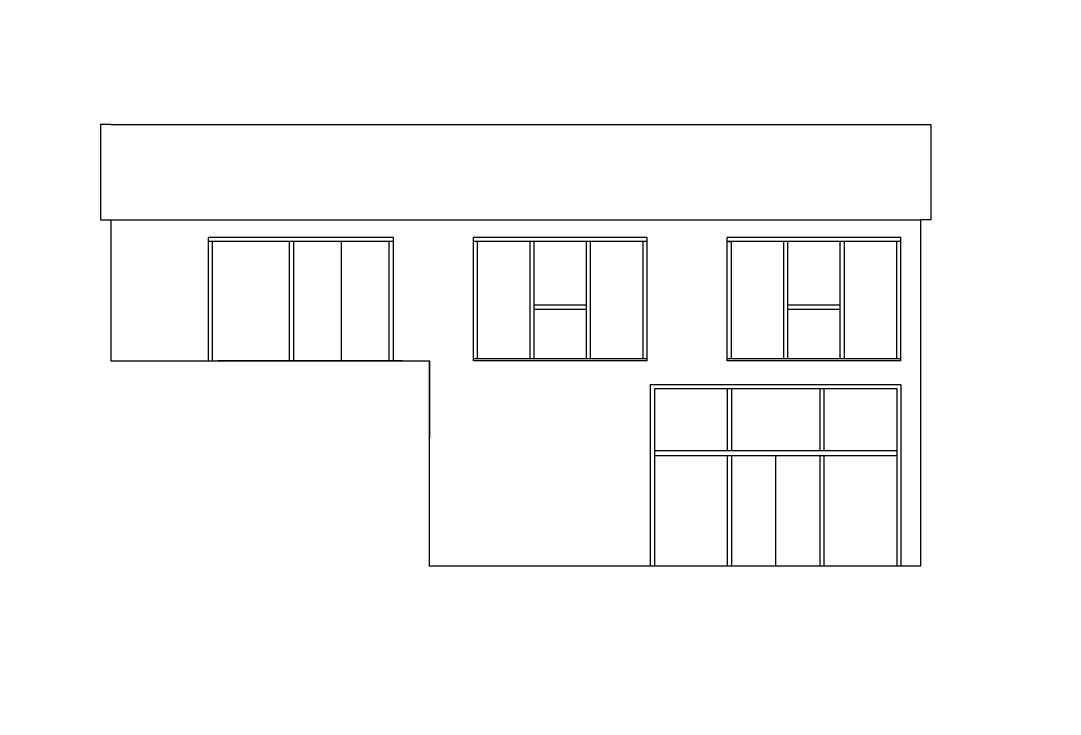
# Paper-space layout 'FaçadeSud' of a CAD drawing. Header units: centimetres, sheet in millimetres. Extents: x -72 to 333, y 0 to 270.
# The model-space entities are those that its viewports show. They can reach past a viewport. Long polylines and large blocks are cut down to what shows.
import ezdxf

# ---------------------------------------------------------------- set-up
doc = ezdxf.new("R2010")
doc.units = ezdxf.units.CM
for name, color, linetype in [('Menuiseries', 60, 'Continuous'), ('Plan de masse ou contour exterieur', 30, 'Continuous'), ('Portes', 3, 'Continuous'), ('VIEWPORT', 7, 'Continuous')]:
    doc.layers.add(name, color=color, linetype=linetype)
doc.layers.get('VIEWPORT').off()

msp = doc.modelspace()

# ---------------------------------------------------------------- linework, layer by layer
at = {"layer": 'Menuiseries'}
for p, q in [((266693, 79585), (266693, 76045)), ((266693, 79585), (271573, 79585)), ((271573, 79585), (271573, 76045)), ((266773, 79505), (266773, 76045)), ((266773, 79505), (266773, 76045)), ((266773, 79505), (266773, 76045)), ((266773, 79505), (271493, 79505)), ((268193, 79505), (268193, 78295)), ((268273, 79505), (268273, 78295)), ((269993, 79505), (269993, 78295)), ((270073, 79505), (270073, 78295)), ((271493, 79505), (271493, 76045)), ((271493, 78295), (266773, 78295)), ((271493, 78195), (266773, 78195)), ((268193, 78195), (268193, 76045)), ((268273, 78195), (268273, 76045)), ((269133, 78195), (269133, 76045)), ((270293, 78195), (269893, 78195)), ((269993, 78195), (269993, 76045)), ((270073, 78195), (270073, 76045))]:
    msp.add_line(p, q, dxfattribs=at)
at = {"layer": 'Plan de masse ou contour exterieur'}
for p, q in [((256193, 84647), (255993, 84647)), ((255993, 84647), (255993, 82789)), ((256193, 84647), (271953, 84647)), ((271953, 84647), (272153, 84647)), ((272153, 84647), (272153, 82789)), ((255993, 82789), (256193, 82789)), ((256193, 82789), (256193, 80045)), ((256193, 82789), (271953, 82789)), ((271953, 82789), (271953, 76045)), ((272153, 82789), (271953, 82789)), ((256193, 80045), (262393, 80045)), ((262393, 80045), (262393, 78545)), ((262393, 76045), (262393, 80045)), ((271953, 76045), (262393, 76045))]:
    msp.add_line(p, q, dxfattribs=at)
at = {"layer": 'Portes'}
for p, q in [((261693, 82445), (258093, 82445)), ((258093, 80045), (258093, 82445)), ((261693, 82365), (258093, 82365)), ((258173, 80045), (258173, 82365)), ((259673, 80045), (259673, 82365)), ((259753, 80045), (259753, 82365)), ((260683, 80045), (260683, 82365)), ((261613, 80045), (261613, 82365)), ((261693, 80045), (261693, 82445)), ((266633, 82445), (263253, 82445)), ((263253, 80045), (263253, 82445)), ((266633, 82365), (263253, 82365)), ((263333, 80085), (263333, 82365)), ((264353, 80085), (264353, 82365)), ((264433, 80085), (264433, 82365)), ((265453, 80085), (265453, 82365)), ((265533, 80085), (265533, 82365)), ((266553, 80085), (266553, 82365)), ((266633, 80045), (266633, 82445)), ((271573, 82445), (268193, 82445)), ((268193, 80045), (268193, 82445)), ((271573, 82365), (268193, 82365)), ((268193, 82365), (268273, 82365)), ((268273, 80085), (268273, 82365)), ((269293, 80085), (269293, 82365)), ((269373, 80085), (269373, 82365)), ((270393, 80085), (270393, 82365)), ((270473, 80085), (270473, 82365)), ((271493, 80085), (271493, 82365)), ((271573, 80045), (271573, 82445)), ((265453, 81125), (264433, 81125)), ((265453, 81045), (264433, 81045)), ((270393, 81125), (269373, 81125)), ((270393, 81045), (269373, 81045)), ((261873, 80045), (258273, 80045)), ((266633, 80085), (263253, 80085)), ((266633, 80045), (263253, 80045)), ((271573, 80085), (268193, 80085)), ((271573, 80045), (268193, 80045))]:
    msp.add_line(p, q, dxfattribs=at)

psp = doc.layouts.new('FaçadeSud')

# ---------------------------------------------------------------- viewports
at = {"layer": 'VIEWPORT', "color": 7, "view_target_point": (1257.38, 1825)}
psp.add_viewport(center=(130.68, 134.93), size=(404.73, 269.9886), view_center_point=(263299.23, 78089.49), view_height=13499.4282, dxfattribs=at).dxf.unprotected_set("ltscale", 0)

doc.saveas('drawing.dxf')
